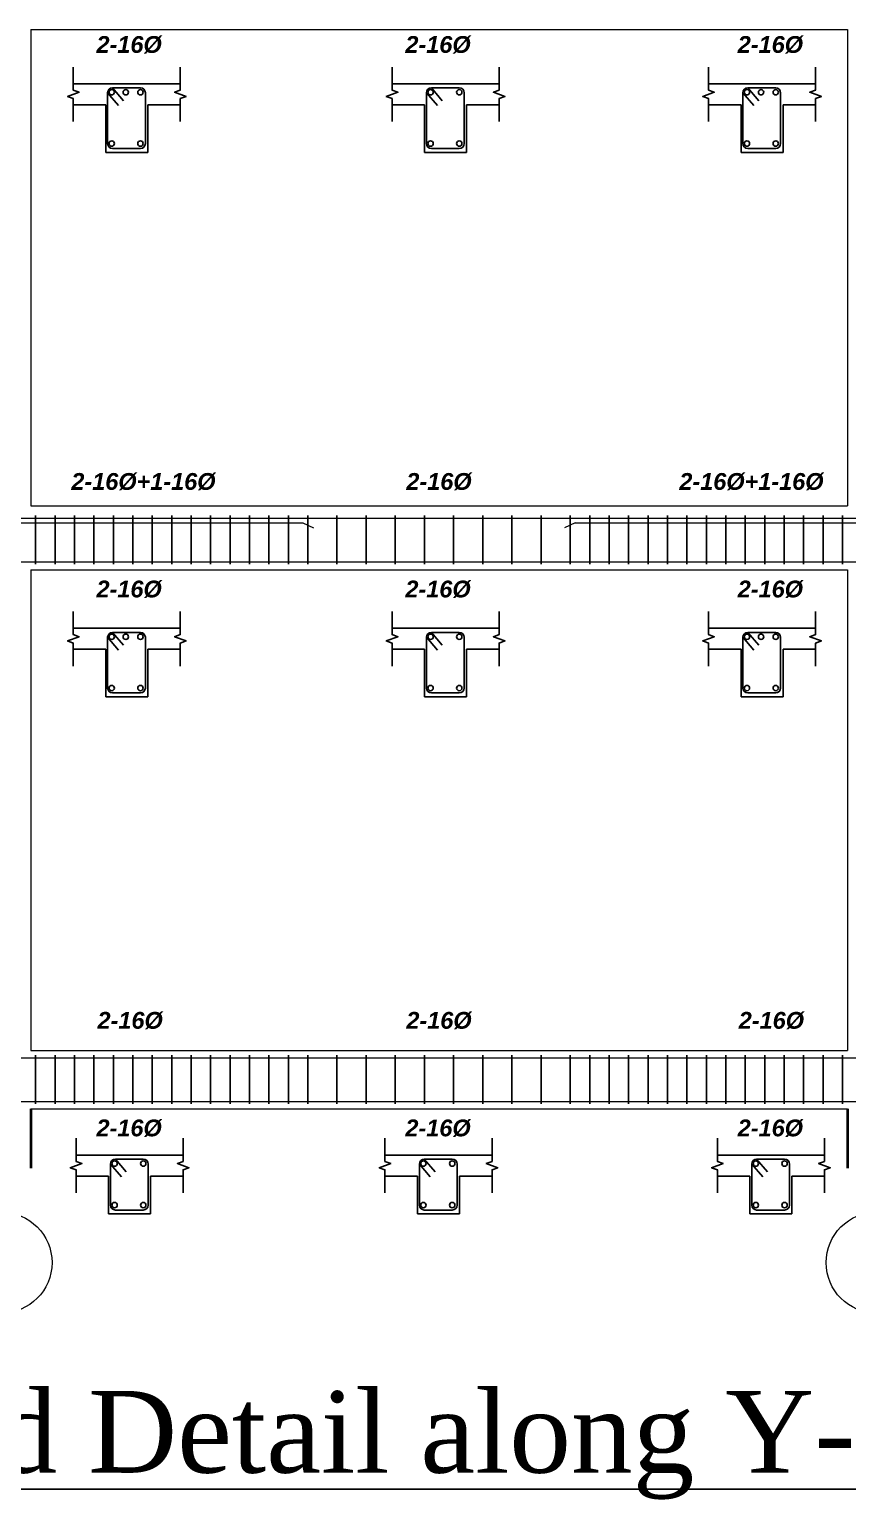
# Model space of a CAD drawing. Header units: inches. Extents: x 115570 to 265311, y 61168 to 314550.
# Drawn here: x 173621.9 to 173790.2, y 62442.9 to 62745.3 of the extents above; entities that cross this region are included whole.
import ezdxf

# ---------------------------------------------------------------- set-up
doc = ezdxf.new("R2010")
doc.units = ezdxf.units.IN
doc.header["$MEASUREMENT"] = 0
doc.linetypes.add('(edited 28 Aug)Admin Building_Umesh copy$0$DASHED', pattern=[0.75, 0.5, -0.25])
doc.layers.get('0').update_dxf_attribs({"lineweight": 25})
doc.layers.add('(edited 28 Aug)Admin Building_Umesh copy$0$0 Beam Rebar', color=3, linetype='Continuous')
doc.layers.add('0 Beam Rebar', color=3, linetype='Continuous')
doc.layers.add('(edited 28 Aug)Admin Building_Umesh copy$0$0 Center Line', color=191, linetype='(edited 28 Aug)Admin Building_Umesh copy$0$DASHED', lineweight=9)
doc.layers.add('0 wall', color=7, linetype='Continuous', lineweight=40)
doc.styles.add('(edited 28 Aug)Admin Building_Umesh copy$0$MtXpl_Arial', font='arialbi.ttf')
doc.styles.get("Standard").update_dxf_attribs({"font": 'arial.ttf'})

msp = doc.modelspace()

# ---------------------------------------------------------------- linework, layer by layer
at = {"layer": '(edited 28 Aug)Admin Building_Umesh copy$0$0 Beam Rebar', "ltscale": 10, "transparency": 33554687}
for points in [[(173630.93, 62737.58), (173630.93, 62732.83), (173632.11, 62732.4), (173629.74, 62731.53), (173630.93, 62731.1), (173630.93, 62726.35)], [(173652.95, 62737.58), (173652.95, 62732.83), (173651.76, 62732.4), (173654.14, 62731.53), (173652.95, 62731.1), (173652.95, 62726.35)], [(173696.51, 62737.58), (173696.51, 62732.83), (173697.7, 62732.4), (173695.32, 62731.53), (173696.51, 62731.1), (173696.51, 62726.35)], [(173718.54, 62737.58), (173718.54, 62732.83), (173717.35, 62732.4), (173719.72, 62731.53), (173718.54, 62731.1), (173718.54, 62726.35)], [(173761.61, 62737.58), (173761.61, 62732.83), (173762.8, 62732.4), (173760.43, 62731.53), (173761.61, 62731.1), (173761.61, 62726.35)], [(173783.64, 62737.58), (173783.64, 62732.83), (173782.45, 62732.4), (173784.82, 62731.53), (173783.64, 62731.1), (173783.64, 62726.35)], [(173630.93, 62625.58), (173630.93, 62620.83), (173632.11, 62620.4), (173629.74, 62619.53), (173630.93, 62619.1), (173630.93, 62614.35)], [(173652.95, 62625.58), (173652.95, 62620.83), (173651.76, 62620.4), (173654.14, 62619.53), (173652.95, 62619.1), (173652.95, 62614.35)], [(173696.51, 62625.58), (173696.51, 62620.83), (173697.7, 62620.4), (173695.32, 62619.53), (173696.51, 62619.1), (173696.51, 62614.35)], [(173718.54, 62625.58), (173718.54, 62620.83), (173717.35, 62620.4), (173719.72, 62619.53), (173718.54, 62619.1), (173718.54, 62614.35)], [(173761.61, 62625.58), (173761.61, 62620.83), (173762.8, 62620.4), (173760.43, 62619.53), (173761.61, 62619.1), (173761.61, 62614.35)], [(173783.64, 62625.58), (173783.64, 62620.83), (173782.45, 62620.4), (173784.82, 62619.53), (173783.64, 62619.1), (173783.64, 62614.35)], [(173631.51, 62517.23), (173631.51, 62512.48), (173632.69, 62512.05), (173630.32, 62511.18), (173631.51, 62510.75), (173631.51, 62506)], [(173653.53, 62517.23), (173653.53, 62512.48), (173652.34, 62512.05), (173654.72, 62511.18), (173653.53, 62510.75), (173653.53, 62506)], [(173695.05, 62517.23), (173695.05, 62512.48), (173696.24, 62512.05), (173693.86, 62511.18), (173695.05, 62510.75), (173695.05, 62506)], [(173717.07, 62517.23), (173717.07, 62512.48), (173715.89, 62512.05), (173718.26, 62511.18), (173717.07, 62510.75), (173717.07, 62506)], [(173763.43, 62517.23), (173763.43, 62512.48), (173764.61, 62512.05), (173762.24, 62511.18), (173763.43, 62510.75), (173763.43, 62506)], [(173785.45, 62517.23), (173785.45, 62512.48), (173784.26, 62512.05), (173786.64, 62511.18), (173785.45, 62510.75), (173785.45, 62506)]]:
    msp.add_lwpolyline(points, dxfattribs=at)
for centre in [(173638.84, 62732.39), (173641.73, 62732.39), (173644.75, 62732.39), (173704.42, 62732.39), (173710.34, 62732.39), (173769.52, 62732.39), (173772.42, 62732.39), (173775.44, 62732.39), (173638.84, 62721.84), (173644.75, 62721.84), (173704.42, 62721.84), (173710.34, 62721.84), (173769.52, 62721.84), (173775.44, 62721.84), (173638.84, 62620.39), (173641.73, 62620.39), (173644.75, 62620.39), (173704.42, 62620.39), (173710.34, 62620.39), (173769.52, 62620.39), (173772.42, 62620.39), (173775.44, 62620.39), (173638.84, 62609.84), (173644.75, 62609.84), (173704.42, 62609.84), (173710.34, 62609.84), (173769.52, 62609.84), (173775.44, 62609.84), (173639.42, 62512.04), (173645.33, 62512.04), (173702.96, 62512.04), (173708.88, 62512.04), (173771.34, 62512.04), (173777.25, 62512.04), (173639.42, 62503.49), (173645.33, 62503.49), (173702.96, 62503.49), (173708.88, 62503.49), (173771.34, 62503.49), (173777.25, 62503.49)]:
    msp.add_circle(centre, 0.553, dxfattribs=at)
for centre, start, end in [((173639.01, 62732.28), 90, 180), ((173644.75, 62732.28), 0, 90), ((173704.59, 62732.28), 90, 180), ((173710.34, 62732.28), 0, 90), ((173769.7, 62732.28), 90, 180), ((173775.44, 62732.28), 0, 90), ((173639.01, 62721.84), 180, 270), ((173644.75, 62721.84), 270, 0), ((173704.59, 62721.84), 180, 270), ((173710.34, 62721.84), 270, 0), ((173769.7, 62721.84), 180, 270), ((173775.44, 62721.84), 270, 0), ((173639.01, 62620.28), 90, 180), ((173644.75, 62620.28), 0, 90), ((173704.59, 62620.28), 90, 180), ((173710.34, 62620.28), 0, 90), ((173769.7, 62620.28), 90, 180), ((173775.44, 62620.28), 0, 90), ((173639.01, 62609.84), 180, 270), ((173644.75, 62609.84), 270, 0), ((173704.59, 62609.84), 180, 270), ((173710.34, 62609.84), 270, 0), ((173769.7, 62609.84), 180, 270), ((173775.44, 62609.84), 270, 0), ((173639.59, 62511.93), 90, 180), ((173645.33, 62511.93), 0, 90), ((173703.13, 62511.93), 90, 180), ((173708.88, 62511.93), 0, 90), ((173771.51, 62511.93), 90, 180), ((173777.25, 62511.93), 0, 90), ((173639.59, 62503.49), 180, 270), ((173645.33, 62503.49), 270, 0), ((173703.13, 62503.49), 180, 270), ((173708.88, 62503.49), 270, 0), ((173771.51, 62503.49), 180, 270), ((173777.25, 62503.49), 270, 0)]:
    msp.add_arc(centre, 1.01, start, end, dxfattribs=at)
at = {"layer": '(edited 28 Aug)Admin Building_Umesh copy$0$0 Center Line', "linetype": 'Continuous', "ltscale": 100, "transparency": 33554687}
for centre in [(173616.18, 62491.66), (173796.18, 62491.66)]:
    msp.add_circle(centre, 10.37, dxfattribs=at)
at = {"layer": '0 Beam Rebar', "ltscale": 10, "transparency": 33554687}
for p, q in [((173637.62, 62734.13), (173630.93, 62734.13)), ((173637.62, 62734.13), (173646.26, 62734.13)), ((173639.01, 62733.29), (173644.75, 62733.29)), ((173639.01, 62733.29), (173641.25, 62730.66)), ((173646.26, 62734.13), (173652.95, 62734.13)), ((173703.2, 62734.13), (173696.51, 62734.13)), ((173703.2, 62734.13), (173711.84, 62734.13)), ((173704.59, 62733.29), (173710.34, 62733.29)), ((173704.59, 62733.29), (173706.84, 62730.66)), ((173711.84, 62734.13), (173718.54, 62734.13)), ((173768.31, 62734.13), (173761.61, 62734.13)), ((173768.31, 62734.13), (173776.95, 62734.13)), ((173769.7, 62733.29), (173775.44, 62733.29)), ((173769.7, 62733.29), (173771.94, 62730.66)), ((173776.95, 62734.13), (173783.64, 62734.13)), ((173637.62, 62729.81), (173630.93, 62729.81)), ((173637.62, 62720.03), (173637.62, 62729.81)), ((173638, 62721.84), (173638, 62732.28)), ((173638, 62732.28), (173640.25, 62729.65)), ((173645.76, 62732.28), (173645.76, 62721.84)), ((173646.26, 62729.81), (173646.26, 62720.03)), ((173646.26, 62729.81), (173652.95, 62729.81)), ((173703.2, 62729.81), (173696.51, 62729.81)), ((173703.2, 62720.03), (173703.2, 62729.81)), ((173703.59, 62721.84), (173703.59, 62732.28)), ((173703.59, 62732.28), (173705.83, 62729.65)), ((173711.35, 62732.28), (173711.35, 62721.84)), ((173711.84, 62729.81), (173711.84, 62720.03)), ((173711.84, 62729.81), (173718.54, 62729.81)), ((173768.31, 62729.81), (173761.61, 62729.81)), ((173768.31, 62720.03), (173768.31, 62729.81)), ((173768.69, 62721.84), (173768.69, 62732.28)), ((173768.69, 62732.28), (173770.93, 62729.65)), ((173776.45, 62732.28), (173776.45, 62721.84)), ((173776.95, 62729.81), (173776.95, 62720.03)), ((173776.95, 62729.81), (173783.64, 62729.81)), ((173644.75, 62720.83), (173639.01, 62720.83)), ((173710.34, 62720.83), (173704.59, 62720.83)), ((173775.44, 62720.83), (173769.7, 62720.83)), ((173646.26, 62720.03), (173637.62, 62720.03)), ((173711.84, 62720.03), (173703.2, 62720.03)), ((173776.95, 62720.03), (173768.31, 62720.03)), ((173637.62, 62622.13), (173630.93, 62622.13)), ((173637.62, 62622.13), (173646.26, 62622.13)), ((173639.01, 62621.29), (173644.75, 62621.29)), ((173639.01, 62621.29), (173641.25, 62618.66)), ((173646.26, 62622.13), (173652.95, 62622.13)), ((173703.2, 62622.13), (173696.51, 62622.13)), ((173703.2, 62622.13), (173711.84, 62622.13)), ((173704.59, 62621.29), (173710.34, 62621.29)), ((173704.59, 62621.29), (173706.84, 62618.66)), ((173711.84, 62622.13), (173718.54, 62622.13)), ((173768.31, 62622.13), (173761.61, 62622.13)), ((173768.31, 62622.13), (173776.95, 62622.13)), ((173769.7, 62621.29), (173775.44, 62621.29)), ((173769.7, 62621.29), (173771.94, 62618.66)), ((173776.95, 62622.13), (173783.64, 62622.13)), ((173638, 62609.84), (173638, 62620.28)), ((173638, 62620.28), (173640.25, 62617.65)), ((173645.76, 62620.28), (173645.76, 62609.84)), ((173703.59, 62609.84), (173703.59, 62620.28)), ((173703.59, 62620.28), (173705.83, 62617.65)), ((173711.35, 62620.28), (173711.35, 62609.84)), ((173768.69, 62609.84), (173768.69, 62620.28)), ((173768.69, 62620.28), (173770.93, 62617.65)), ((173776.45, 62620.28), (173776.45, 62609.84)), ((173637.62, 62617.81), (173630.93, 62617.81)), ((173637.62, 62608.03), (173637.62, 62617.81)), ((173646.26, 62617.81), (173646.26, 62608.03)), ((173646.26, 62617.81), (173652.95, 62617.81)), ((173703.2, 62617.81), (173696.51, 62617.81)), ((173703.2, 62608.03), (173703.2, 62617.81)), ((173711.84, 62617.81), (173711.84, 62608.03)), ((173711.84, 62617.81), (173718.54, 62617.81)), ((173768.31, 62617.81), (173761.61, 62617.81)), ((173768.31, 62608.03), (173768.31, 62617.81)), ((173776.95, 62617.81), (173776.95, 62608.03)), ((173776.95, 62617.81), (173783.64, 62617.81)), ((173644.75, 62608.83), (173639.01, 62608.83)), ((173710.34, 62608.83), (173704.59, 62608.83)), ((173775.44, 62608.83), (173769.7, 62608.83)), ((173646.26, 62608.03), (173637.62, 62608.03)), ((173711.84, 62608.03), (173703.2, 62608.03)), ((173776.95, 62608.03), (173768.31, 62608.03)), ((173638.2, 62513.77), (173631.51, 62513.77)), ((173638.2, 62513.77), (173646.84, 62513.77)), ((173639.59, 62512.94), (173645.33, 62512.94)), ((173639.59, 62512.94), (173641.83, 62510.31)), ((173646.84, 62513.77), (173653.53, 62513.77)), ((173701.74, 62513.77), (173695.05, 62513.77)), ((173701.74, 62513.77), (173710.38, 62513.77)), ((173703.13, 62512.94), (173708.88, 62512.94)), ((173703.13, 62512.94), (173705.38, 62510.31)), ((173710.38, 62513.77), (173717.07, 62513.77)), ((173770.12, 62513.77), (173763.43, 62513.77)), ((173770.12, 62513.77), (173778.76, 62513.77)), ((173771.51, 62512.94), (173777.25, 62512.94)), ((173771.51, 62512.94), (173773.75, 62510.31)), ((173778.76, 62513.77), (173785.45, 62513.77)), ((173638.2, 62509.45), (173631.51, 62509.45)), ((173638.2, 62501.68), (173638.2, 62509.45)), ((173638.58, 62503.49), (173638.58, 62511.93)), ((173638.58, 62511.93), (173640.83, 62509.3)), ((173646.34, 62511.93), (173646.34, 62503.49)), ((173646.84, 62509.45), (173646.84, 62501.68)), ((173646.84, 62509.45), (173653.53, 62509.45)), ((173701.74, 62509.45), (173695.05, 62509.45)), ((173701.74, 62501.68), (173701.74, 62509.45)), ((173702.13, 62503.49), (173702.13, 62511.93)), ((173702.13, 62511.93), (173704.37, 62509.3)), ((173709.88, 62511.93), (173709.88, 62503.49)), ((173710.38, 62509.45), (173710.38, 62501.68)), ((173710.38, 62509.45), (173717.07, 62509.45)), ((173770.12, 62509.45), (173763.43, 62509.45)), ((173770.12, 62501.68), (173770.12, 62509.45)), ((173770.5, 62503.49), (173770.5, 62511.93)), ((173770.5, 62511.93), (173772.75, 62509.3)), ((173778.26, 62511.93), (173778.26, 62503.49)), ((173778.76, 62509.45), (173778.76, 62501.68)), ((173778.76, 62509.45), (173785.45, 62509.45)), ((173646.84, 62501.68), (173638.2, 62501.68)), ((173645.33, 62502.48), (173639.59, 62502.48)), ((173710.38, 62501.68), (173701.74, 62501.68)), ((173708.88, 62502.48), (173703.13, 62502.48)), ((173778.76, 62501.68), (173770.12, 62501.68)), ((173777.25, 62502.48), (173771.51, 62502.48))]:
    msp.add_line(p, q, dxfattribs=at)
at = {"layer": '0 Beam Rebar'}
for p, q in [((173623.18, 62645.32), (173623.18, 62635.32)), ((173627.18, 62645.32), (173627.18, 62635.32)), ((173631.18, 62645.32), (173631.18, 62635.32)), ((173635.18, 62645.32), (173635.18, 62635.32)), ((173639.18, 62645.32), (173639.18, 62635.32)), ((173643.18, 62645.32), (173643.18, 62635.32)), ((173647.18, 62645.32), (173647.18, 62635.32)), ((173651.18, 62645.32), (173651.18, 62635.32)), ((173655.18, 62645.32), (173655.18, 62635.32)), ((173659.18, 62645.32), (173659.18, 62635.32)), ((173663.18, 62645.32), (173663.18, 62635.32)), ((173667.18, 62645.32), (173667.18, 62635.32)), ((173671.18, 62645.32), (173671.18, 62635.32)), ((173675.18, 62645.32), (173675.18, 62635.32)), ((173679.18, 62645.32), (173679.18, 62635.32)), ((173685.18, 62645.32), (173685.18, 62635.32)), ((173691.18, 62645.32), (173691.18, 62635.32)), ((173697.18, 62645.32), (173697.18, 62635.32)), ((173703.18, 62645.32), (173703.18, 62635.32)), ((173709.18, 62645.32), (173709.18, 62635.32)), ((173715.18, 62645.32), (173715.18, 62635.32)), ((173721.18, 62645.32), (173721.18, 62635.32)), ((173727.18, 62645.32), (173727.18, 62635.32)), ((173733.18, 62645.32), (173733.18, 62635.32)), ((173737.18, 62645.32), (173737.18, 62635.32)), ((173741.18, 62645.32), (173741.18, 62635.32)), ((173745.18, 62645.32), (173745.18, 62635.32)), ((173749.18, 62645.32), (173749.18, 62635.32)), ((173753.18, 62645.32), (173753.18, 62635.32)), ((173757.18, 62645.32), (173757.18, 62635.32)), ((173761.18, 62645.32), (173761.18, 62635.32)), ((173765.18, 62645.32), (173765.18, 62635.32)), ((173769.18, 62645.32), (173769.18, 62635.32)), ((173773.18, 62645.32), (173773.18, 62635.32)), ((173777.18, 62645.32), (173777.18, 62635.32)), ((173781.18, 62645.32), (173781.18, 62635.32)), ((173785.18, 62645.32), (173785.18, 62635.32)), ((173789.18, 62645.32), (173789.18, 62635.32)), ((173623.18, 62534.32), (173623.18, 62524.32)), ((173627.18, 62534.32), (173627.18, 62524.32)), ((173631.18, 62534.32), (173631.18, 62524.32)), ((173635.18, 62534.32), (173635.18, 62524.32)), ((173639.18, 62534.32), (173639.18, 62524.32)), ((173643.18, 62534.32), (173643.18, 62524.32)), ((173647.18, 62534.32), (173647.18, 62524.32)), ((173651.18, 62534.32), (173651.18, 62524.32)), ((173655.18, 62534.32), (173655.18, 62524.32)), ((173659.18, 62534.32), (173659.18, 62524.32)), ((173663.18, 62534.32), (173663.18, 62524.32)), ((173667.18, 62534.32), (173667.18, 62524.32)), ((173671.18, 62534.32), (173671.18, 62524.32)), ((173675.18, 62534.32), (173675.18, 62524.32)), ((173679.18, 62534.32), (173679.18, 62524.32)), ((173685.18, 62534.32), (173685.18, 62524.32)), ((173691.18, 62534.32), (173691.18, 62524.32)), ((173697.18, 62534.32), (173697.18, 62524.32)), ((173703.18, 62534.32), (173703.18, 62524.32)), ((173709.18, 62534.32), (173709.18, 62524.32)), ((173715.18, 62534.32), (173715.18, 62524.32)), ((173721.18, 62534.32), (173721.18, 62524.32)), ((173727.18, 62534.32), (173727.18, 62524.32)), ((173733.18, 62534.32), (173733.18, 62524.32)), ((173737.18, 62534.32), (173737.18, 62524.32)), ((173741.18, 62534.32), (173741.18, 62524.32)), ((173745.18, 62534.32), (173745.18, 62524.32)), ((173749.18, 62534.32), (173749.18, 62524.32)), ((173753.18, 62534.32), (173753.18, 62524.32)), ((173757.18, 62534.32), (173757.18, 62524.32)), ((173761.18, 62534.32), (173761.18, 62524.32)), ((173765.18, 62534.32), (173765.18, 62524.32)), ((173769.18, 62534.32), (173769.18, 62524.32)), ((173773.18, 62534.32), (173773.18, 62524.32)), ((173777.18, 62534.32), (173777.18, 62524.32)), ((173781.18, 62534.32), (173781.18, 62524.32)), ((173785.18, 62534.32), (173785.18, 62524.32)), ((173789.18, 62534.32), (173789.18, 62524.32))]:
    msp.add_line(p, q, dxfattribs=at)
at = {"layer": '0 Beam Rebar', "lineweight": 15}
for p, q in [((173429.18, 62644.82), (173958.18, 62644.82)), ((173566.18, 62643.82), (173678.18, 62643.82)), ((173678.18, 62643.82), (173680.36, 62642.82)), ((173734.18, 62643.82), (173732, 62642.82)), ((173734.18, 62643.82), (173839.18, 62643.82)), ((173430.18, 62635.82), (173957.18, 62635.82)), ((173471.18, 62533.82), (173920.18, 62533.82)), ((173472.18, 62524.82), (173919.18, 62524.82))]:
    msp.add_line(p, q, dxfattribs=at)
at = {"layer": '0 wall', "lineweight": 15}
for p, q in [((173622.18, 62745.32), (173790.18, 62745.32)), ((173622.18, 62745.32), (173622.18, 62647.32)), ((173790.18, 62745.32), (173790.18, 62647.32)), ((173622.18, 62647.32), (173790.18, 62647.32)), ((173622.18, 62634.16), (173622.18, 62535.32)), ((173622.18, 62634.16), (173790.18, 62634.16)), ((173790.18, 62634.16), (173790.18, 62535.32)), ((173622.18, 62535.32), (173790.18, 62535.32)), ((173622.18, 62523.32), (173790.18, 62523.32))]:
    msp.add_line(p, q, dxfattribs=at)
at = {"layer": '0 wall'}
for p, q in [((173622.18, 62523.32), (173622.18, 62511.09)), ((173790.18, 62523.32), (173790.18, 62511.09))]:
    msp.add_line(p, q, dxfattribs=at)

# ---------------------------------------------------------------- texts
at = {"layer": '(edited 28 Aug)Admin Building_Umesh copy$0$0 Beam Rebar', "color": 0, "transparency": 33554687, "style": '(edited 28 Aug)Admin Building_Umesh copy$0$MtXpl_Arial'}
for s, p in [('2-16Ø', (173635.7, 62740.49)), ('2-16Ø', (173699.25, 62740.49)), ('2-16Ø', (173767.62, 62740.49)), ('2-16Ø+1-16Ø', (173630.53, 62650.61)), ('2-16Ø', (173699.45, 62650.61)), ('2-16Ø+1-16Ø', (173755.61, 62650.61)), ('2-16Ø', (173635.7, 62628.49)), ('2-16Ø', (173699.25, 62628.49)), ('2-16Ø', (173767.62, 62628.49)), ('2-16Ø', (173635.91, 62539.77)), ('2-16Ø', (173699.45, 62539.77)), ('2-16Ø', (173767.83, 62539.77)), ('2-16Ø', (173635.7, 62517.64)), ('2-16Ø', (173699.25, 62517.64)), ('2-16Ø', (173767.62, 62517.64))]:
    msp.add_text(s, height=3.456, dxfattribs=at).set_placement(p)
at = {"ltscale": 100, "transparency": 33554687, "insert": (173515.59, 62465.26), "char_height": 16.8, "attachment_point": 1}
msp.add_mtext_dynamic_manual_height_columns('{\\fTimes New Roman|b0|i0|c0|p18;\\LBeam Grid Detail along Y-Y Direction}', width=393.2408, gutter_width=60, heights=[0], dxfattribs=at)

doc.saveas('drawing.dxf')
